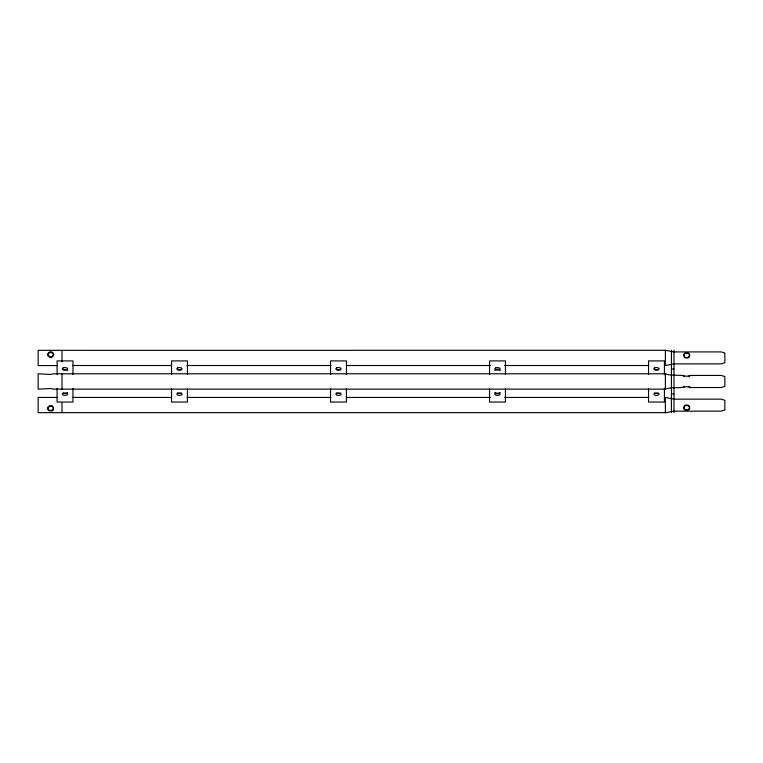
<?xml version="1.0" encoding="UTF-8"?>
<svg xmlns="http://www.w3.org/2000/svg" width="763" height="763" viewBox="0 0 763 763"><rect width="100%" height="100%" fill="white"/><g stroke="black" fill="none" stroke-linecap="round" stroke-linejoin="round"><path stroke-width="1.14" d="M53.305 356.016L53.305 353.422L50.711 352.372L48.117 353.422L48.117 356.016M48.117 406.965L48.117 409.559L50.711 410.608L53.305 409.559L53.305 406.965M688.827 357.408L689.714 355.31C689.247 352.468 684.134 352.468 683.667 355.31L684.554 357.408M684.554 405.601L683.667 407.709C684.125 410.57 689.256 410.57 689.714 407.709L688.827 405.601M67.726 392.44L66.934 393.393L63.11 393.393M494.786 370.513L495.578 369.559L497.486 369.168L499.403 369.559L500.194 370.513M500.194 392.44L499.403 393.393L497.486 393.794L495.578 393.393L494.786 392.44M52.208 357.074L50.711 357.551L49.214 357.074M685.269 358.047L686.69 357.332L688.112 358.047M688.112 405.048L686.69 405.754L685.269 405.048M688.894 376.684L689.714 376.293M683.667 386.66L684.497 386.269M49.214 405.897L50.711 405.42L52.227 405.926M724.85 386.364L721.216 387.518L689.714 387.518L686.69 386.583C679.823 388.777 672.317 386.469 665.384 389.149L53.706 389.149L50.711 388.529L38.15 389.149L38.15 373.794L50.711 374.414L53.706 373.794L665.384 373.794C672.317 376.483 679.823 374.166 686.69 376.369L689.714 375.434L721.216 375.434L724.85 376.579M724.85 362.759L721.216 363.894L673.967 363.894L665.384 365.515L665.384 350.293L38.15 350.341L38.15 365.563L57.454 365.563M724.85 410.008L721.216 411.143L673.967 411.143L665.384 412.773L665.384 397.428L673.967 399.154L721.216 399.154L724.85 400.289M63.11 369.559L66.934 369.559L67.726 370.513M177.588 369.559L181.403 369.559M181.403 393.393L177.588 393.393M336.578 369.559L340.403 369.559M340.403 393.393L336.578 393.393M654.568 369.559L658.393 369.559M658.393 393.393L654.568 393.393M72.714 365.515L171.494 365.515M186.964 365.515L330.961 365.515M346.44 365.515L490.437 365.515M504.725 365.515L648.722 365.515M671.43 369.082L673.967 369.082M671.43 393.87L673.967 393.87M57.454 397.428L38.15 397.428L38.15 412.659L665.384 412.659M72.714 397.428L171.494 397.428M186.964 397.428L330.961 397.428M346.44 397.428L490.437 397.428M504.725 397.428L648.722 397.428M665.384 350.293L673.967 351.915L721.216 351.915L724.85 353.05M683.667 376.293L684.497 376.684M688.894 386.269L689.714 386.66M724.85 353.736L724.85 362.063M724.85 377.275L724.85 385.677M724.85 400.985L724.85 409.321M673.967 350.227L673.967 412.716M671.43 350.227L671.43 412.716M665.384 373.794L665.384 389.149M664.43 374.538L664.43 360.909L648.531 360.909L648.531 374.538M664.43 388.415L664.43 402.044L648.531 402.044L648.531 388.415M505.44 374.538L505.44 360.909L489.541 360.909L489.541 374.538M505.44 388.415L505.44 402.044L489.541 402.044L489.541 388.415M346.44 374.538L346.44 360.909L330.541 360.909L330.541 374.538M346.44 388.415L346.44 402.044L330.541 402.044L330.541 388.415M187.45 374.538L187.45 360.909L171.551 360.909L171.551 374.538M187.45 388.415L187.45 402.044L171.551 402.044L171.551 388.415M72.971 374.538L72.971 360.909L57.072 360.909L57.072 374.538M72.971 388.415L72.971 402.044L57.072 402.044L57.072 388.415M62.003 350.293L62.003 361.71M62.003 373.794L62.003 389.149M62.003 403.055L62.003 412.659M53.706 354.089L53.305 355.529L50.711 356.989L48.117 355.529L47.716 354.089L49.214 352.105L50.711 351.81L52.208 352.105L53.706 354.089M48.117 407.442L47.716 408.882L49.214 410.875L52.208 410.875L53.305 410.036L53.305 407.442L52.208 406.383L50.711 405.983L48.117 407.442M684.554 406.059L683.667 408.129L684.554 409.779L686.69 410.294L688.827 409.779L689.714 408.129L688.827 406.059L686.69 405.039L684.554 406.059M689.714 354.881L688.827 356.941L686.69 357.961L684.554 356.941L683.667 354.881L684.554 353.24L686.69 352.735L688.827 353.24L689.714 354.881M63.11 367.909L62.318 368.863L63.11 369.817L65.017 370.217L66.934 369.817L67.726 368.863L66.934 367.909L65.017 367.508L63.11 367.909M63.11 393.136L62.318 394.099L63.11 395.053L65.017 395.444L66.934 395.053L67.726 394.099L66.934 393.136L63.11 393.136M177.588 367.909L176.797 368.863L177.588 369.817L179.496 370.217L181.403 369.817L182.195 368.863L181.403 367.909L179.496 367.508L177.588 367.909M177.588 393.136L176.797 394.099L177.588 395.053L179.496 395.444L181.403 395.053L182.195 394.099L181.403 393.136L177.588 393.136M336.578 367.909L335.787 368.863L336.578 369.817L338.495 370.217L340.403 369.817L341.195 368.863L340.403 367.909L338.495 367.508L336.578 367.909M336.578 393.136L335.787 394.099L336.578 395.053L338.495 395.444L340.403 395.053L341.195 394.099L340.403 393.136L336.578 393.136M495.578 367.909L494.786 368.863L495.578 369.817L497.486 370.217L499.403 369.817L500.194 368.863L499.403 367.909L497.486 367.508L495.578 367.909M495.578 393.136L494.786 394.099L495.578 395.053L497.486 395.444L499.403 395.053L500.194 394.099L499.403 393.136L495.578 393.136M654.568 367.909L653.777 368.863L654.568 369.817L656.485 370.217L658.393 369.817L659.184 368.863L658.393 367.909L656.485 367.508L654.568 367.909M654.568 393.136L653.777 394.099L654.568 395.053L656.485 395.444L658.393 395.053L659.184 394.099L658.393 393.136L654.568 393.136"/></g></svg>
